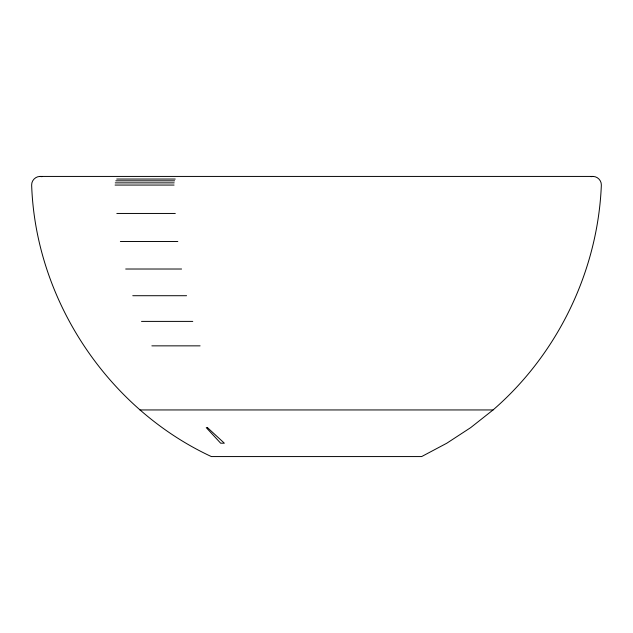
<?xml version="1.0" encoding="UTF-8"?>
<svg xmlns="http://www.w3.org/2000/svg" width="633" height="633" viewBox="0 0 633 633"><rect width="100%" height="100%" fill="white"/><g stroke="black" fill="none" stroke-linecap="round" stroke-linejoin="round"><path stroke-width="0.95" d="M493.06 409.947C557.887 353.847 597.916 270.718 601.35 185.058C601.485 180.547 597.623 176.512 593.113 176.433L39.887 176.433C35.377 176.512 31.515 180.547 31.65 185.058C35.527 299.67 107.373 408.214 211.359 456.567L421.641 456.567L446.819 443.203L470.691 427.623L493.06 409.947L139.94 409.947M590.929 176.67L593.113 176.433M116.733 179.044L175.238 179.044M115.807 180.816L174.589 180.816M115.246 182.866L174.194 182.866M115.079 185.058L174.075 185.058M116.82 213.456L175.301 213.456M120.365 241.521L177.81 241.521M125.698 269.017L181.584 269.017M132.764 295.714L186.577 295.714M141.507 321.398L192.764 321.398M151.865 345.855L200.083 345.855M39.887 176.433L42.071 176.67M207.466 427.623L206.255 427.623L220.664 443.203L224.351 443.203L207.466 427.623"/></g></svg>
